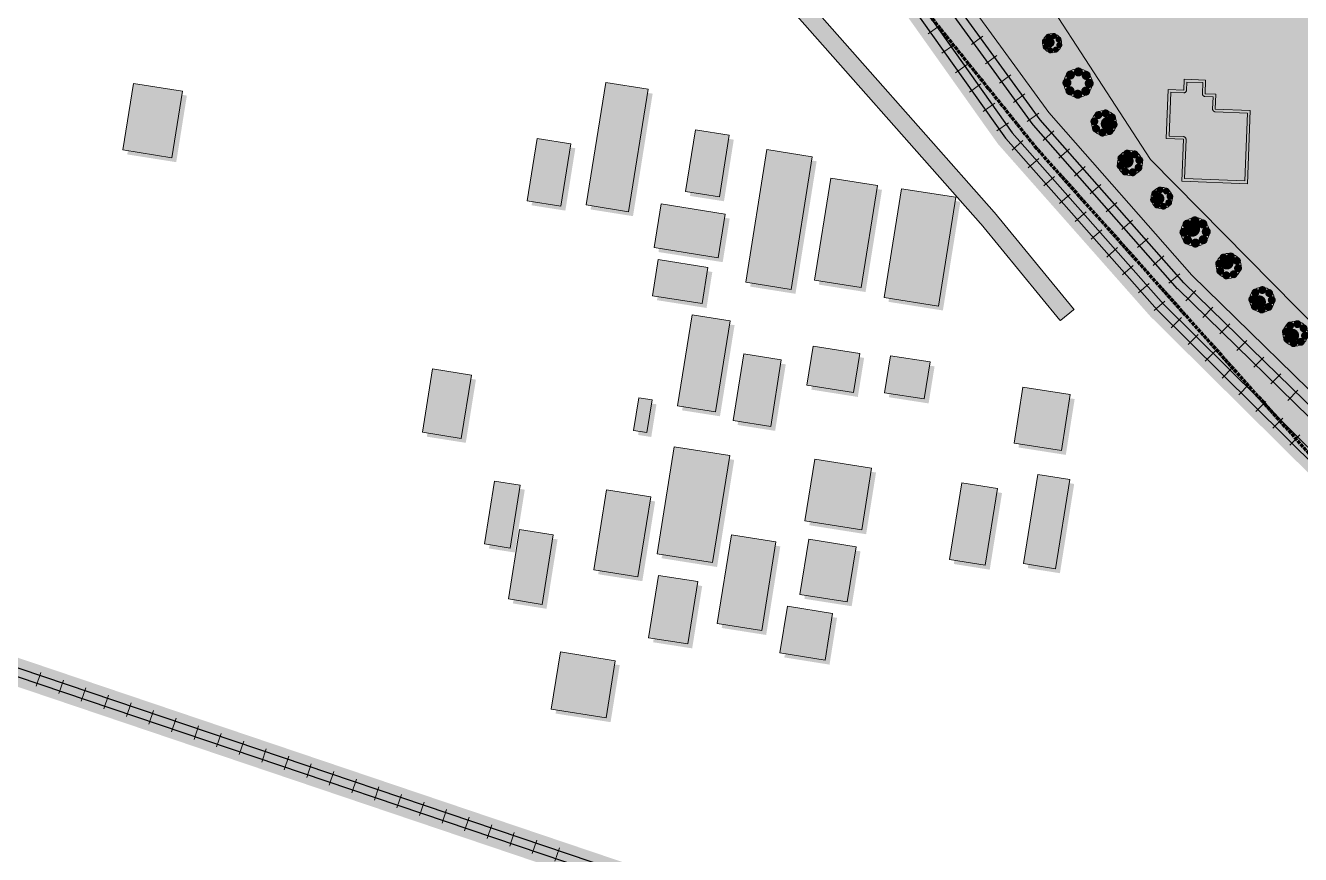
# Model space of a CAD drawing. Header units: metres. Extents: x 305859 to 307221, y 9155922 to 9156786.
# Drawn here: x 305971.5 to 306185.8, y 9156179.9 to 9156319.2 of the extents above; entities that cross this region are included whole.
import ezdxf

# ---------------------------------------------------------------- set-up
doc = ezdxf.new("R2010")
doc.units = ezdxf.units.M
doc.linetypes.add('DASHED2', pattern=[0.762, 0.635, -0.127])
for name, color, linetype, lineweight, true_color in [('B-BANGUNAN_PERMUKIMAN', 7, 'Continuous', 13, 0xf0cd8c), ('B-BAYANGAN', 7, 'Continuous', 0, 0x76786c), ('B-DELINEASI', 7, 'DASHED2', 70, 0xc800c8), ('J-PERKERASAN_JALAN', 7, 'Continuous', 9, 0x989896), ('K-BANGUNAN_LUAR_TAPAK', 7, 'Continuous', 9, 0xdedede), ('K-REL_BALAS', 7, 'Continuous', 0, 0xb0a89c), ('K-REL_BANTALAN', 7, 'Continuous', 9, 0x5a5a5a), ('K-REL_KA', 7, 'Continuous', 25, 0x282828), ('V-POHON_PENEDUH', 7, 'Continuous', 13, 0x288232)]:
    doc.layers.add(name, color=color, linetype=linetype, lineweight=lineweight, true_color=true_color)
doc.layers.add('G-PERKERASAN', color=7, linetype='Continuous')
doc.layers.add('V-RTH_SEMPADAN', color=7, linetype='Continuous')

# ---------------------------------------------------------------- blocks, each defined once
blk = doc.blocks.new('POHON')
at = {"true_color": 0x347638}
h = blk.add_hatch(color=97, dxfattribs=at)
h.dxf.hatch_style = 1
edge = h.paths.add_edge_path()
edge.add_arc((0, 0), 1, 0, 360)
at = {"true_color": 0x3e843e}
h = blk.add_hatch(color=97, dxfattribs=at)
h.dxf.hatch_style = 1
edge = h.paths.add_edge_path()
edge.add_arc((0, 0.78), 0.32, 0, 360)
h = blk.add_hatch(color=97, dxfattribs=at)
h.dxf.hatch_style = 1
edge = h.paths.add_edge_path()
edge.add_arc((-0.78, 0), 0.32, 0, 360)
h = blk.add_hatch(color=97, dxfattribs=at)
h.dxf.hatch_style = 1
edge = h.paths.add_edge_path()
edge.add_arc((-0.552, 0.552), 0.32, 0, 360)
at = {"true_color": 0x62a556}
h = blk.add_hatch(color=85, dxfattribs=at)
h.dxf.hatch_style = 1
edge = h.paths.add_edge_path()
edge.add_arc((-0.2, 0.22), 0.55, 0, 360)
at = {"true_color": 0x697060}
h = blk.add_hatch(color=251, dxfattribs=at)
h.dxf.hatch_style = 1
edge = h.paths.add_edge_path()
edge.add_arc((0.38, -0.38), 1, 0, 360)
at = {"true_color": 0x3e843e}
h = blk.add_hatch(color=97, dxfattribs=at)
h.dxf.hatch_style = 1
edge = h.paths.add_edge_path()
edge.add_arc((0.552, 0.552), 0.32, 0, 360)
h = blk.add_hatch(color=97, dxfattribs=at)
h.dxf.hatch_style = 1
edge = h.paths.add_edge_path()
edge.add_arc((0.78, 0), 0.32, 0, 360)
h = blk.add_hatch(color=97, dxfattribs=at)
h.dxf.hatch_style = 1
edge = h.paths.add_edge_path()
edge.add_arc((-0.552, -0.552), 0.32, 0, 360)
h = blk.add_hatch(color=97, dxfattribs=at)
h.dxf.hatch_style = 1
edge = h.paths.add_edge_path()
edge.add_arc((0, -0.78), 0.32, 0, 360)
h = blk.add_hatch(color=97, dxfattribs=at)
h.dxf.hatch_style = 1
edge = h.paths.add_edge_path()
edge.add_arc((0.552, -0.552), 0.32, 0, 360)
at = {"color": 99, "lineweight": 9, "true_color": 0x235528}
blk.add_circle((0, 0), 1, dxfattribs=at)

msp = doc.modelspace()

# ---------------------------------------------------------------- hatches: boundary and pattern name
at = {"layer": 'B-BANGUNAN_PERMUKIMAN', "true_color": 0xd4845c}
h = msp.add_hatch(color=23, dxfattribs=at)
h.dxf.hatch_style = 1
h.paths.add_polyline_path([(306169.85, 9156310.06), (306169.76, 9156307.76), (306171.59, 9156307.69), (306171.49, 9156305.18), (306177.37, 9156304.96), (306176.89, 9156292.65), (306165.85, 9156293.07), (306166.12, 9156300.11), (306163.24, 9156300.22), (306163.56, 9156308.47), (306166.2, 9156308.37), (306166.27, 9156310.2), (306169.85, 9156310.06)])
at = {"layer": 'B-BAYANGAN', "true_color": 0x76786c}
h = msp.add_hatch(color=8, dxfattribs=at)
h.dxf.hatch_style = 1
h.paths.add_polyline_path([(306170.6, 9156309.31), (306170.51, 9156307.01), (306172.34, 9156306.94), (306172.24, 9156304.43), (306178.12, 9156304.21), (306177.64, 9156291.9), (306166.6, 9156292.32), (306166.87, 9156299.36), (306163.99, 9156299.47), (306164.31, 9156307.72), (306166.95, 9156307.62), (306167.02, 9156309.45), (306170.6, 9156309.31)])
h = msp.add_hatch(color=8, dxfattribs=at)
h.dxf.hatch_style = 1
h.paths.add_polyline_path([(305990.39, 9156308.76), (305998.62, 9156307.46), (305996.83, 9156296.27), (305988.6, 9156297.57), (305990.39, 9156308.76)])
h = msp.add_hatch(color=8, dxfattribs=at)
h.dxf.hatch_style = 1
h.paths.add_polyline_path([(306069.78, 9156308.91), (306076.91, 9156307.78), (306073.61, 9156287.2), (306066.47, 9156288.33), (306069.78, 9156308.91)])
h = msp.add_hatch(color=8, dxfattribs=at)
h.dxf.hatch_style = 1
h.paths.add_polyline_path([(306084.85, 9156300.94), (306090.55, 9156300.05), (306088.9, 9156289.7), (306083.19, 9156290.6), (306084.85, 9156300.94)])
h = msp.add_hatch(color=8, dxfattribs=at)
h.dxf.hatch_style = 1
h.paths.add_polyline_path([(306058.24, 9156299.5), (306063.92, 9156298.61), (306062.24, 9156288.13), (306056.56, 9156289.02), (306058.24, 9156299.5)])
h = msp.add_hatch(color=8, dxfattribs=at)
h.dxf.hatch_style = 1
h.paths.add_polyline_path([(306096.88, 9156297.63), (306104.48, 9156296.42), (306100.92, 9156274.15), (306093.32, 9156275.36), (306096.88, 9156297.63)])
h = msp.add_hatch(color=8, dxfattribs=at)
h.dxf.hatch_style = 1
h.paths.add_polyline_path([(306107.6, 9156292.86), (306115.46, 9156291.62), (306112.7, 9156274.45), (306104.86, 9156275.69), (306107.6, 9156292.86)])
h = msp.add_hatch(color=8, dxfattribs=at)
h.dxf.hatch_style = 1
h.paths.add_polyline_path([(306119.49, 9156291.06), (306128.63, 9156289.62), (306125.7, 9156271.35), (306116.56, 9156272.8), (306119.49, 9156291.06)])
h = msp.add_hatch(color=8, dxfattribs=at)
h.dxf.hatch_style = 1
h.paths.add_polyline_path([(306079.07, 9156288.51), (306089.86, 9156286.8), (306088.69, 9156279.47), (306077.9, 9156281.17), (306079.07, 9156288.51)])
h = msp.add_hatch(color=8, dxfattribs=at)
h.dxf.hatch_style = 1
h.paths.add_polyline_path([(306078.61, 9156279.15), (306086.94, 9156277.82), (306085.97, 9156271.77), (306077.64, 9156273.08), (306078.61, 9156279.15)])
h = msp.add_hatch(color=8, dxfattribs=at)
h.dxf.hatch_style = 1
h.paths.add_polyline_path([(306084.32, 9156269.88), (306090.68, 9156268.88), (306088.23, 9156253.57), (306081.86, 9156254.57), (306084.32, 9156269.88)])
h = msp.add_hatch(color=8, dxfattribs=at)
h.dxf.hatch_style = 1
h.paths.add_polyline_path([(306104.65, 9156264.61), (306112.46, 9156263.38), (306111.4, 9156256.82), (306103.6, 9156258.05), (306104.65, 9156264.61)])
h = msp.add_hatch(color=8, dxfattribs=at)
h.dxf.hatch_style = 1
h.paths.add_polyline_path([(306092.98, 9156263.29), (306099.29, 9156262.3), (306097.5, 9156251.12), (306091.2, 9156252.11), (306092.98, 9156263.29)])
h = msp.add_hatch(color=8, dxfattribs=at)
h.dxf.hatch_style = 1
h.paths.add_polyline_path([(306117.62, 9156263), (306124.3, 9156261.96), (306123.3, 9156255.73), (306116.62, 9156256.77), (306117.62, 9156263)])
h = msp.add_hatch(color=8, dxfattribs=at)
h.dxf.hatch_style = 1
h.paths.add_polyline_path([(306040.67, 9156260.77), (306047.21, 9156259.73), (306045.5, 9156249.11), (306038.96, 9156250.14), (306040.67, 9156260.77)])
h = msp.add_hatch(color=8, dxfattribs=at)
h.dxf.hatch_style = 1
h.paths.add_polyline_path([(306139.91, 9156257.72), (306147.85, 9156256.47), (306146.36, 9156247.08), (306138.42, 9156248.33), (306139.91, 9156257.72)])
h = msp.add_hatch(color=8, dxfattribs=at)
h.dxf.hatch_style = 1
h.paths.add_polyline_path([(306075.36, 9156255.94), (306077.56, 9156255.59), (306076.68, 9156250.09), (306074.47, 9156250.43), (306075.36, 9156255.94)])
h = msp.add_hatch(color=8, dxfattribs=at)
h.dxf.hatch_style = 1
h.paths.add_polyline_path([(306081.29, 9156247.7), (306090.62, 9156246.24), (306087.74, 9156228.24), (306078.41, 9156229.72), (306081.29, 9156247.7)])
h = msp.add_hatch(color=8, dxfattribs=at)
h.dxf.hatch_style = 1
h.paths.add_polyline_path([(306104.91, 9156245.63), (306114.46, 9156244.12), (306112.8, 9156233.75), (306103.25, 9156235.26), (306104.91, 9156245.63)])
h = msp.add_hatch(color=8, dxfattribs=at)
h.dxf.hatch_style = 1
h.paths.add_polyline_path([(306142.38, 9156243.05), (306147.77, 9156242.2), (306145.37, 9156227.2), (306139.98, 9156228.06), (306142.38, 9156243.05)])
h = msp.add_hatch(color=8, dxfattribs=at)
h.dxf.hatch_style = 1
h.paths.add_polyline_path([(306051.09, 9156241.93), (306055.42, 9156241.24), (306053.73, 9156230.68), (306049.39, 9156231.36), (306051.09, 9156241.93)])
h = msp.add_hatch(color=8, dxfattribs=at)
h.dxf.hatch_style = 1
h.paths.add_polyline_path([(306069.91, 9156240.45), (306077.33, 9156239.27), (306075.18, 9156225.86), (306067.76, 9156227.03), (306069.91, 9156240.45)])
h = msp.add_hatch(color=8, dxfattribs=at)
h.dxf.hatch_style = 1
h.paths.add_polyline_path([(306129.61, 9156241.64), (306135.64, 9156240.68), (306133.57, 9156227.79), (306127.54, 9156228.75), (306129.61, 9156241.64)])
h = msp.add_hatch(color=8, dxfattribs=at)
h.dxf.hatch_style = 1
h.paths.add_polyline_path([(306055.3, 9156233.77), (306060.93, 9156232.88), (306059.07, 9156221.22), (306053.42, 9156222.12), (306055.3, 9156233.77)])
h = msp.add_hatch(color=8, dxfattribs=at)
h.dxf.hatch_style = 1
h.paths.add_polyline_path([(306090.91, 9156232.89), (306098.37, 9156231.71), (306096, 9156216.82), (306088.52, 9156218), (306090.91, 9156232.89)])
h = msp.add_hatch(color=8, dxfattribs=at)
h.dxf.hatch_style = 1
h.paths.add_polyline_path([(306103.89, 9156232.15), (306111.85, 9156230.88), (306110.37, 9156221.65), (306102.42, 9156222.9), (306103.89, 9156232.15)])
h = msp.add_hatch(color=8, dxfattribs=at)
h.dxf.hatch_style = 1
h.paths.add_polyline_path([(306078.67, 9156226.08), (306085.24, 9156225.05), (306083.56, 9156214.57), (306076.99, 9156215.6), (306078.67, 9156226.08)])
h = msp.add_hatch(color=8, dxfattribs=at)
h.dxf.hatch_style = 1
h.paths.add_polyline_path([(306100.31, 9156220.89), (306107.9, 9156219.7), (306106.64, 9156211.84), (306099.05, 9156213.05), (306100.31, 9156220.89)])
h = msp.add_hatch(color=8, dxfattribs=at)
h.dxf.hatch_style = 1
h.paths.add_polyline_path([(306062.15, 9156213.22), (306071.38, 9156211.75), (306069.84, 9156202.17), (306060.61, 9156203.62), (306062.15, 9156213.22)])
at = {"layer": 'G-PERKERASAN', "true_color": 0xe0ded9}
h = msp.add_hatch(color=254, dxfattribs=at)
h.dxf.hatch_style = 1
h.paths.add_polyline_path([(306214.82, 9156225.15), (306187.8, 9156246.71), (306159.61, 9156278.26), (306141.52, 9156298.52), (306095.93, 9156355.16), (306061.4, 9156428.37), (306059.15, 9156434.53), (306148.27, 9156429.79), (306176.04, 9156423.57), (306176.56, 9156407.22), (306190.9, 9156401.74), (306214.82, 9156392.62), (306214.82, 9156380.89), (306213.15, 9156364.92), (306214.82, 9156364.84), (306214.82, 9156244.07), (306193.37, 9156263.49), (306160.59, 9156296.71), (306133.41, 9156338.56), (306127.35, 9156361.25), (306104.26, 9156359.57), (306106.94, 9156354.87), (306143.5, 9156304.59), (306167.57, 9156277.28), (306194.5, 9156250.98), (306214.82, 9156233.97), (306214.82, 9156227.18), (306194.19, 9156244.46), (306214.82, 9156227.11), (306214.82, 9156225.15)])
at = {"layer": 'J-PERKERASAN_JALAN', "true_color": 0xa8a8a6}
h = msp.add_hatch(color=253, dxfattribs=at)
h.dxf.hatch_style = 1
h.paths.add_polyline_path([(306040.95, 9156432.46), (306041.02, 9156433.05), (306041.09, 9156434.64), (306041.08, 9156435.18), (306040.99, 9156435.71), (306040.83, 9156436.23), (306006.24, 9156527.28), (306006.23, 9156527.3), (305988.24, 9156576.43), (305988.03, 9156576.91), (305987.76, 9156577.35), (305987.43, 9156577.76), (305987.06, 9156578.12), (305986.64, 9156578.43), (305986.19, 9156578.68), (305985.7, 9156578.87), (305985.2, 9156578.99), (305984.68, 9156579.05), (305921.5, 9156582.21), (305921.48, 9156582.21), (305890, 9156584.17), (305890, 9156587.18), (305921.62, 9156585.2), (305921.67, 9156585.2), (305980.6, 9156582.26), (305981.11, 9156582.27), (305981.62, 9156582.34), (305982.11, 9156582.48), (305982.59, 9156582.68), (305983.03, 9156582.94), (305983.44, 9156583.25), (305983.8, 9156583.61), (305984.11, 9156584.01), (305984.37, 9156584.46), (305984.57, 9156584.93), (305984.71, 9156585.42), (305984.79, 9156585.93), (305984.8, 9156586.44), (305984.74, 9156586.95), (305984.62, 9156587.45), (305979.81, 9156602.89), (305957.69, 9156674.17), (305957.64, 9156674.32), (305934.49, 9156739.9), (305934.45, 9156740.01), (305928.69, 9156755), (305931.9, 9156755), (305937.27, 9156741.03), (305937.28, 9156741), (305937.29, 9156740.99), (305937.3, 9156740.96), (305960.5, 9156675.23), (305960.51, 9156675.2), (305960.52, 9156675.18), (305960.53, 9156675.14), (305982.67, 9156603.78), (305982.67, 9156603.78), (305988.8, 9156584.12), (305988.98, 9156583.65), (305989.21, 9156583.21), (305989.5, 9156582.81), (305989.83, 9156582.44), (305990.21, 9156582.11), (305990.63, 9156581.84), (305991.08, 9156581.62), (305991.55, 9156581.46), (305992.04, 9156581.35), (306000.66, 9156580.09), (306000.93, 9156580.05), (306022.17, 9156578.43), (306022.42, 9156578.4), (306022.43, 9156578.39), (306022.57, 9156578.37), (306023.08, 9156578.31), (306023.59, 9156578.31), (306024.09, 9156578.38), (306024.59, 9156578.51), (306025.06, 9156578.71), (306025.5, 9156578.96), (306025.91, 9156579.27), (306026.28, 9156579.62), (306026.59, 9156580.02), (306026.85, 9156580.46), (306027.06, 9156580.93), (306027.2, 9156581.42), (306027.28, 9156581.92), (306027.3, 9156582.44), (306027.25, 9156582.94), (306027.14, 9156583.44), (306026.96, 9156583.92), (306010.17, 9156621.82), (306010.15, 9156621.85), (306010.15, 9156621.86), (306010.13, 9156621.89), (305996.45, 9156655.52), (305992.45, 9156665.36), (305992.43, 9156665.42), (305992.41, 9156665.46), (305992.39, 9156665.53), (305971.49, 9156730.3), (305971.48, 9156730.33), (305963.29, 9156755), (305966.45, 9156755), (305974.33, 9156731.27), (305995.19, 9156666.61), (305995.3, 9156666.33), (305997.4, 9156661.14), (305997.64, 9156660.66), (305997.94, 9156660.22), (305998.29, 9156659.81), (305998.69, 9156659.46), (305999.14, 9156659.17), (305999.62, 9156658.94), (306000.13, 9156658.77), (306000.66, 9156658.68), (306001.19, 9156658.65), (306001.73, 9156658.7), (306001.96, 9156658.73), (306002.07, 9156658.74), (306013.5, 9156659.22), (306013.62, 9156659.22), (306013.64, 9156659.1), (306013.75, 9156656.36), (306013.75, 9156656.24), (306013.63, 9156656.23), (306005.32, 9156655.88), (306004.81, 9156655.82), (306004.32, 9156655.7), (306003.84, 9156655.52), (306003.39, 9156655.28), (306002.97, 9156654.99), (306002.6, 9156654.64), (306002.27, 9156654.25), (306001.99, 9156653.82), (306001.78, 9156653.36), (306001.62, 9156652.88), (306001.52, 9156652.37), (306001.49, 9156651.87), (306001.52, 9156651.36), (306001.62, 9156650.86), (306001.79, 9156650.37), (306012.89, 9156623.08), (306012.94, 9156622.97), (306028.09, 9156588.78), (306028.32, 9156588.32), (306028.62, 9156587.9), (306028.97, 9156587.52), (306029.36, 9156587.19), (306029.79, 9156586.91), (306030.25, 9156586.69), (306030.74, 9156586.53), (306031.25, 9156586.43), (306031.76, 9156586.4), (306032.27, 9156586.43), (306032.78, 9156586.54), (306033.26, 9156586.7), (306033.72, 9156586.92), (306034.15, 9156587.21), (306034.54, 9156587.54), (306034.89, 9156587.93), (306035.18, 9156588.35), (306035.41, 9156588.81), (306035.59, 9156589.29), (306035.7, 9156589.79), (306035.74, 9156590.3), (306035.72, 9156590.82), (306034.62, 9156601.29), (306034.62, 9156601.32), (306034.62, 9156601.33), (306034.62, 9156601.36), (306034.45, 9156603.61), (306034.44, 9156603.7), (306034.44, 9156603.87), (306034.45, 9156603.95), (306034.67, 9156606.31), (306034.68, 9156606.4), (306034.71, 9156606.56), (306034.76, 9156606.71), (306034.79, 9156606.79), (306043.83, 9156630.33), (306044.02, 9156630.97), (306044.52, 9156633.43), (306044.58, 9156633.85), (306044.86, 9156636.83), (306044.86, 9156636.86), (306049.08, 9156675.49), (306049.1, 9156675.61), (306049.23, 9156675.6), (306051.95, 9156675.31), (306052.07, 9156675.28), (306052.06, 9156675.16), (306047.85, 9156636.58), (306047.84, 9156636.52), (306047.55, 9156633.33), (306047.53, 9156633.23), (306047.52, 9156633.17), (306047.51, 9156633.07), (306046.88, 9156629.96), (306046.86, 9156629.88), (306046.81, 9156629.72), (306046.78, 9156629.64), (306037.84, 9156606.38), (306037.68, 9156605.86), (306037.59, 9156605.32), (306037.48, 9156604.09), (306037.47, 9156603.41), (306037.6, 9156601.65), (306037.61, 9156601.54), (306040.05, 9156578.3), (306040.14, 9156577.8), (306040.28, 9156577.31), (306040.49, 9156576.85), (306040.76, 9156576.42), (306041.07, 9156576.02), (306041.44, 9156575.67), (306041.84, 9156575.37), (306042.29, 9156575.12), (306042.76, 9156574.93), (306043.25, 9156574.79), (306043.75, 9156574.73), (306119.27, 9156569.38), (306119.31, 9156569.38), (306119.34, 9156569.38), (306119.38, 9156569.37), (306160.64, 9156564.73), (306160.73, 9156564.72), (306186.14, 9156562.42), (306186.32, 9156562.41), (306211.34, 9156561.32), (306211.34, 9156558.12), (306186.08, 9156559.22), (306186.03, 9156559.22), (306186, 9156559.22), (306185.95, 9156559.22), (306160.39, 9156561.54), (306160.37, 9156561.54), (306160.33, 9156561.54), (306119.11, 9156566.18), (306118.95, 9156566.2), (306041.54, 9156571.67), (306041.01, 9156571.68), (306040.49, 9156571.61), (306039.98, 9156571.47), (306039.49, 9156571.27), (306039.03, 9156571), (306038.61, 9156570.68), (306038.24, 9156570.3), (306037.92, 9156569.88), (306037.66, 9156569.42), (306037.46, 9156568.92), (306037.33, 9156568.41), (306037.27, 9156567.88), (306037.28, 9156567.35), (306037.35, 9156566.83), (306037.5, 9156566.32), (306052.93, 9156523.82), (306052.97, 9156523.7), (306052.99, 9156523.63), (306053.02, 9156523.51), (306061.39, 9156487.26), (306061.53, 9156486.77), (306061.74, 9156486.3), (306062.01, 9156485.87), (306062.33, 9156485.47), (306062.69, 9156485.11), (306063.11, 9156484.81), (306063.55, 9156484.56), (306064.03, 9156484.36), (306064.52, 9156484.23), (306065.03, 9156484.17), (306080.47, 9156483.19), (306080.59, 9156483.18), (306080.65, 9156483.17), (306080.77, 9156483.15), (306103.06, 9156479), (306103.08, 9156479), (306123.17, 9156474.93), (306123.48, 9156474.88), (306129.66, 9156474.13), (306129.72, 9156474.12), (306138.22, 9156473.21), (306138.4, 9156473.2), (306169.22, 9156471.28), (306169.33, 9156471.27), (306186.32, 9156470.68), (306186.37, 9156470.68), (306186.4, 9156470.68), (306186.45, 9156470.67), (306205.83, 9156469), (306205.95, 9156468.99), (306206.01, 9156468.98), (306206.13, 9156468.96), (306211.34, 9156467.86), (306211.34, 9156464.79), (306205.78, 9156465.97), (306205.3, 9156466.04), (306186.31, 9156467.68), (306186.1, 9156467.69), (306169.16, 9156468.28), (306169.14, 9156468.28), (306169.12, 9156468.28), (306169.09, 9156468.28), (306138.11, 9156470.21), (306138.07, 9156470.21), (306138.05, 9156470.21), (306138, 9156470.22), (306129.37, 9156471.14), (306129.35, 9156471.14), (306122.94, 9156471.92), (306122.86, 9156471.93), (306122.82, 9156471.94), (306122.75, 9156471.95), (306102.54, 9156476.05), (306102.48, 9156476.06), (306080.48, 9156480.16), (306080, 9156480.21), (306069.22, 9156480.9), (306068.69, 9156480.9), (306068.16, 9156480.82), (306067.65, 9156480.68), (306067.16, 9156480.48), (306066.71, 9156480.21), (306066.29, 9156479.88), (306065.92, 9156479.5), (306065.6, 9156479.07), (306065.35, 9156478.61), (306065.15, 9156478.11), (306065.03, 9156477.6), (306064.97, 9156477.07), (306064.98, 9156476.54), (306065.07, 9156476.02), (306065.22, 9156475.51), (306073.63, 9156452.95), (306073.68, 9156452.81), (306090.75, 9156411.72), (306090.87, 9156411.44), (306110.25, 9156373.19), (306110.52, 9156372.73), (306110.86, 9156372.3), (306111.25, 9156371.93), (306114.11, 9156369.54), (306114.54, 9156369.23), (306115, 9156368.98), (306115.49, 9156368.79), (306116, 9156368.67), (306121.95, 9156367.65), (306122.12, 9156367.62), (306134.04, 9156366.1), (306134.4, 9156366.07), (306186.4, 9156364.19), (306186.43, 9156364.19), (306211.34, 9156362.95), (306211.34, 9156359.75), (306186.31, 9156360.99), (306186.26, 9156361), (306134.07, 9156362.88), (306133.98, 9156362.89), (306133.93, 9156362.89), (306133.84, 9156362.9), (306121.62, 9156364.46), (306121.57, 9156364.46), (306121.55, 9156364.47), (306121.51, 9156364.47), (306114.03, 9156365.76), (306113.92, 9156365.78), (306113.91, 9156365.78), (306113.73, 9156365.83), (306113.58, 9156365.9), (306113.43, 9156365.97), (306113.27, 9156366.08), (306113.26, 9156366.08), (306113.18, 9156366.15), (306108.35, 9156370.18), (306108.28, 9156370.25), (306108.27, 9156370.25), (306108.14, 9156370.38), (306108.04, 9156370.51), (306107.94, 9156370.66), (306107.94, 9156370.67), (306107.89, 9156370.76), (306087.94, 9156410.15), (306087.91, 9156410.22), (306087.89, 9156410.26), (306087.86, 9156410.33), (306070.69, 9156451.66), (306070.68, 9156451.7), (306070.67, 9156451.72), (306070.66, 9156451.75), (306059.26, 9156482.32), (306059.22, 9156482.44), (306059.2, 9156482.52), (306059.17, 9156482.64), (306049.97, 9156522.52), (306049.83, 9156522.99), (306032.51, 9156570.69), (306032.29, 9156571.18), (306032.01, 9156571.64), (306031.67, 9156572.06), (306031.28, 9156572.43), (306030.84, 9156572.74), (306030.36, 9156572.99), (306029.85, 9156573.17), (306022.31, 9156575.33), (306021.92, 9156575.42), (306021.52, 9156575.47), (306000.65, 9156577.07), (306000.59, 9156577.08), (306000.34, 9156577.1), (306000.28, 9156577.11), (305997.32, 9156577.54), (305996.8, 9156577.59), (305996.29, 9156577.56), (305995.78, 9156577.47), (305995.29, 9156577.31), (305994.82, 9156577.1), (305994.38, 9156576.82), (305993.98, 9156576.49), (305993.63, 9156576.11), (305993.33, 9156575.69), (305993.09, 9156575.23), (305992.91, 9156574.75), (305992.79, 9156574.25), (305992.74, 9156573.73), (305992.75, 9156573.22), (305992.83, 9156572.71), (305992.98, 9156572.21), (306009.03, 9156528.37), (306009.05, 9156528.33), (306044.02, 9156436.28), (306044.05, 9156436.19), (306044.1, 9156436.02), (306044.12, 9156435.87), (306044.14, 9156435.69), (306044.13, 9156435.59), (306043.98, 9156432.01), (306043.99, 9156431.49), (306044.07, 9156430.97), (306044.22, 9156430.47), (306044.43, 9156429.99), (306044.7, 9156429.54), (306045.03, 9156429.13), (306045.41, 9156428.77), (306047.45, 9156427.06), (306047.53, 9156426.99), (306047.67, 9156426.85), (306047.79, 9156426.69), (306047.85, 9156426.59), (306056.2, 9156412.54), (306056.26, 9156412.43), (306056.28, 9156412.38), (306056.33, 9156412.27), (306069.46, 9156382.7), (306069.47, 9156382.67), (306069.47, 9156382.66), (306069.48, 9156382.64), (306078.04, 9156361.86), (306078.35, 9156361.27), (306099.47, 9156327.44), (306099.86, 9156326.91), (306134.33, 9156287.87), (306134.36, 9156287.84), (306134.37, 9156287.83), (306134.39, 9156287.8), (306147.68, 9156271.64), (306147.75, 9156271.54), (306147.66, 9156271.46), (306145.55, 9156269.72), (306145.45, 9156269.65), (306145.37, 9156269.74), (306132.12, 9156285.83), (306132.03, 9156285.94), (306097.34, 9156325.23), (306097.28, 9156325.3), (306097.18, 9156325.43), (306097.14, 9156325.5), (306075.58, 9156360.04), (306075.54, 9156360.11), (306075.46, 9156360.26), (306075.43, 9156360.33), (306066.73, 9156381.44), (306066.69, 9156381.54), (306053.7, 9156410.81), (306053.48, 9156411.23), (306045.72, 9156424.3), (306045.47, 9156424.68), (306045.17, 9156425.02), (306044.85, 9156425.33), (306044.8, 9156425.36), (306044.38, 9156425.68), (306043.91, 9156425.93), (306043.42, 9156426.12), (306042.91, 9156426.24), (306042.38, 9156426.29), (306041.86, 9156426.28), (306041.33, 9156426.19), (306040.83, 9156426.04), (306040.35, 9156425.82), (306039.9, 9156425.54), (306038.86, 9156424.8), (306038.77, 9156424.74), (306038.62, 9156424.65), (306038.47, 9156424.58), (306038.32, 9156424.54), (306038.17, 9156424.51), (306038.02, 9156424.49), (306037.83, 9156424.49), (306037.73, 9156424.5), (305928.46, 9156436.38), (305928.34, 9156436.39), (305890, 9156439.4), (305890, 9156442.41), (305928.64, 9156439.38), (305928.67, 9156439.38), (305928.69, 9156439.37), (305928.72, 9156439.37), (306035.77, 9156427.73), (306036.3, 9156427.71), (306036.82, 9156427.75), (306037.33, 9156427.87), (306037.83, 9156428.05), (306038.29, 9156428.29), (306038.72, 9156428.6), (306039.11, 9156428.95), (306039.44, 9156429.35), (306039.72, 9156429.8), (306040.23, 9156430.74), (306040.24, 9156430.76), (306040.55, 9156431.33), (306040.79, 9156431.88), (306040.95, 9156432.46)])
at = {"layer": 'K-BANGUNAN_LUAR_TAPAK', "true_color": 0xececea}
h = msp.add_hatch(color=7, dxfattribs=at)
h.dxf.hatch_style = 1
h.paths.add_polyline_path([(305989.64, 9156309.51), (305997.87, 9156308.21), (305996.08, 9156297.02), (305987.85, 9156298.32), (305989.64, 9156309.51)])
h = msp.add_hatch(color=7, dxfattribs=at)
h.dxf.hatch_style = 1
h.paths.add_polyline_path([(306069.03, 9156309.66), (306076.16, 9156308.53), (306072.86, 9156287.95), (306065.72, 9156289.08), (306069.03, 9156309.66)])
h = msp.add_hatch(color=7, dxfattribs=at)
h.dxf.hatch_style = 1
h.paths.add_polyline_path([(306084.1, 9156301.69), (306089.8, 9156300.8), (306088.15, 9156290.45), (306082.44, 9156291.35), (306084.1, 9156301.69)])
h = msp.add_hatch(color=7, dxfattribs=at)
h.dxf.hatch_style = 1
h.paths.add_polyline_path([(306057.49, 9156300.25), (306063.17, 9156299.36), (306061.49, 9156288.88), (306055.81, 9156289.77), (306057.49, 9156300.25)])
h = msp.add_hatch(color=7, dxfattribs=at)
h.dxf.hatch_style = 1
h.paths.add_polyline_path([(306096.13, 9156298.38), (306103.73, 9156297.17), (306100.17, 9156274.9), (306092.57, 9156276.11), (306096.13, 9156298.38)])
h = msp.add_hatch(color=7, dxfattribs=at)
h.dxf.hatch_style = 1
h.paths.add_polyline_path([(306106.85, 9156293.61), (306114.71, 9156292.37), (306111.95, 9156275.2), (306104.11, 9156276.44), (306106.85, 9156293.61)])
h = msp.add_hatch(color=7, dxfattribs=at)
h.dxf.hatch_style = 1
h.paths.add_polyline_path([(306118.74, 9156291.81), (306127.88, 9156290.37), (306124.95, 9156272.1), (306115.81, 9156273.55), (306118.74, 9156291.81)])
h = msp.add_hatch(color=7, dxfattribs=at)
h.dxf.hatch_style = 1
h.paths.add_polyline_path([(306078.32, 9156289.26), (306089.11, 9156287.55), (306087.94, 9156280.22), (306077.15, 9156281.92), (306078.32, 9156289.26)])
h = msp.add_hatch(color=7, dxfattribs=at)
h.dxf.hatch_style = 1
h.paths.add_polyline_path([(306077.86, 9156279.9), (306086.19, 9156278.57), (306085.22, 9156272.52), (306076.89, 9156273.83), (306077.86, 9156279.9)])
h = msp.add_hatch(color=7, dxfattribs=at)
h.dxf.hatch_style = 1
h.paths.add_polyline_path([(306083.57, 9156270.63), (306089.93, 9156269.63), (306087.48, 9156254.32), (306081.11, 9156255.32), (306083.57, 9156270.63)])
h = msp.add_hatch(color=7, dxfattribs=at)
h.dxf.hatch_style = 1
h.paths.add_polyline_path([(306092.23, 9156264.04), (306098.54, 9156263.05), (306096.75, 9156251.87), (306090.45, 9156252.86), (306092.23, 9156264.04)])
h = msp.add_hatch(color=7, dxfattribs=at)
h.dxf.hatch_style = 1
h.paths.add_polyline_path([(306103.9, 9156265.36), (306111.71, 9156264.13), (306110.65, 9156257.57), (306102.85, 9156258.8), (306103.9, 9156265.36)])
h = msp.add_hatch(color=7, dxfattribs=at)
h.dxf.hatch_style = 1
h.paths.add_polyline_path([(306116.87, 9156263.75), (306123.55, 9156262.71), (306122.55, 9156256.48), (306115.87, 9156257.52), (306116.87, 9156263.75)])
h = msp.add_hatch(color=7, dxfattribs=at)
h.dxf.hatch_style = 1
h.paths.add_polyline_path([(306039.92, 9156261.52), (306046.46, 9156260.48), (306044.75, 9156249.86), (306038.21, 9156250.89), (306039.92, 9156261.52)])
h = msp.add_hatch(color=7, dxfattribs=at)
h.dxf.hatch_style = 1
h.paths.add_polyline_path([(306139.16, 9156258.47), (306147.1, 9156257.22), (306145.61, 9156247.83), (306137.67, 9156249.08), (306139.16, 9156258.47)])
h = msp.add_hatch(color=7, dxfattribs=at)
h.dxf.hatch_style = 1
h.paths.add_polyline_path([(306074.61, 9156256.69), (306076.81, 9156256.34), (306075.93, 9156250.84), (306073.72, 9156251.18), (306074.61, 9156256.69)])
h = msp.add_hatch(color=7, dxfattribs=at)
h.dxf.hatch_style = 1
h.paths.add_polyline_path([(306080.54, 9156248.45), (306089.87, 9156246.99), (306086.99, 9156228.99), (306077.66, 9156230.47), (306080.54, 9156248.45)])
h = msp.add_hatch(color=7, dxfattribs=at)
h.dxf.hatch_style = 1
h.paths.add_polyline_path([(306104.16, 9156246.38), (306113.71, 9156244.87), (306112.05, 9156234.5), (306102.5, 9156236.01), (306104.16, 9156246.38)])
h = msp.add_hatch(color=7, dxfattribs=at)
h.dxf.hatch_style = 1
h.paths.add_polyline_path([(306050.34, 9156242.68), (306054.67, 9156241.99), (306052.98, 9156231.43), (306048.64, 9156232.11), (306050.34, 9156242.68)])
h = msp.add_hatch(color=7, dxfattribs=at)
h.dxf.hatch_style = 1
h.paths.add_polyline_path([(306141.63, 9156243.8), (306147.02, 9156242.95), (306144.62, 9156227.95), (306139.23, 9156228.81), (306141.63, 9156243.8)])
h = msp.add_hatch(color=7, dxfattribs=at)
h.dxf.hatch_style = 1
h.paths.add_polyline_path([(306069.16, 9156241.2), (306076.58, 9156240.02), (306074.43, 9156226.61), (306067.01, 9156227.78), (306069.16, 9156241.2)])
h = msp.add_hatch(color=7, dxfattribs=at)
h.dxf.hatch_style = 1
h.paths.add_polyline_path([(306128.86, 9156242.39), (306134.89, 9156241.43), (306132.82, 9156228.54), (306126.79, 9156229.5), (306128.86, 9156242.39)])
h = msp.add_hatch(color=7, dxfattribs=at)
h.dxf.hatch_style = 1
h.paths.add_polyline_path([(306054.55, 9156234.52), (306060.18, 9156233.63), (306058.32, 9156221.97), (306052.67, 9156222.87), (306054.55, 9156234.52)])
h = msp.add_hatch(color=7, dxfattribs=at)
h.dxf.hatch_style = 1
h.paths.add_polyline_path([(306090.16, 9156233.64), (306097.62, 9156232.46), (306095.25, 9156217.57), (306087.77, 9156218.75), (306090.16, 9156233.64)])
h = msp.add_hatch(color=7, dxfattribs=at)
h.dxf.hatch_style = 1
h.paths.add_polyline_path([(306103.14, 9156232.9), (306111.1, 9156231.63), (306109.62, 9156222.4), (306101.67, 9156223.65), (306103.14, 9156232.9)])
h = msp.add_hatch(color=7, dxfattribs=at)
h.dxf.hatch_style = 1
h.paths.add_polyline_path([(306077.92, 9156226.83), (306084.49, 9156225.8), (306082.81, 9156215.32), (306076.24, 9156216.35), (306077.92, 9156226.83)])
h = msp.add_hatch(color=7, dxfattribs=at)
h.dxf.hatch_style = 1
h.paths.add_polyline_path([(306099.56, 9156221.64), (306107.15, 9156220.45), (306105.89, 9156212.59), (306098.3, 9156213.8), (306099.56, 9156221.64)])
h = msp.add_hatch(color=7, dxfattribs=at)
h.dxf.hatch_style = 1
h.paths.add_polyline_path([(306061.4, 9156213.97), (306070.63, 9156212.5), (306069.09, 9156202.92), (306059.86, 9156204.37), (306061.4, 9156213.97)])
at = {"layer": 'K-REL_BALAS', "true_color": 0xbeb8ae}
h = msp.add_hatch(color=9, dxfattribs=at)
h.dxf.hatch_style = 1
h.paths.add_polyline_path([(306184.8, 9156246.36), (306160.64, 9156270.29), (306160.6, 9156270.33), (306160.57, 9156270.36), (306160.53, 9156270.4), (306135.06, 9156299.21), (306135, 9156299.27), (306134.96, 9156299.33), (306134.9, 9156299.4), (306099.92, 9156348.67), (306099.88, 9156348.73), (306099.85, 9156348.78), (306099.81, 9156348.84), (306083.63, 9156376.35), (306083.61, 9156376.4), (306083.58, 9156376.45), (306083.55, 9156376.5), (306067.77, 9156408.57), (306067.75, 9156408.62), (306067.73, 9156408.67), (306067.7, 9156408.72), (306034.08, 9156492.19), (306034.07, 9156492.23), (306034.06, 9156492.26), (306034.04, 9156492.3), (306009.19, 9156563.83), (306009.19, 9156563.83), (306009.19, 9156563.83), (306009.19, 9156563.83), (305932.39, 9156784.24), (305933.75, 9156784.71), (305935.41, 9156785.29), (305935.41, 9156785.29), (305936.77, 9156785.76), (306013.57, 9156565.36), (306012.21, 9156564.88), (306011.38, 9156564.59), (306012.21, 9156564.88), (306013.57, 9156565.35), (306038.41, 9156493.87), (306071.98, 9156410.54), (306087.68, 9156378.63), (306088.94, 9156376.49), (306087.9, 9156378.29), (306087.88, 9156378.35), (306087.85, 9156378.39), (306087.83, 9156378.44), (306072.89, 9156409.64), (306072.87, 9156409.68), (306072.85, 9156409.73), (306072.83, 9156409.77), (306038.88, 9156494.05), (306038.86, 9156494.08), (306038.85, 9156494.12), (306038.83, 9156494.16), (306014.31, 9156565.43), (305937.78, 9156784.23), (305939.14, 9156784.71), (305940.8, 9156785.29), (305942.16, 9156785.77), (306018.69, 9156566.96), (306017.34, 9156566.49), (306016.5, 9156566.2), (306017.34, 9156566.48), (306018.7, 9156566.95), (306043.2, 9156495.72), (306077.11, 9156411.58), (306091.98, 9156380.52), (306106.71, 9156354.72), (306143.28, 9156304.42), (306167.37, 9156277.09), (306184.8, 9156260.06), (306184.8, 9156253.58), (306164.07, 9156273.83), (306164.03, 9156273.87), (306163.99, 9156273.91), (306163.95, 9156273.95), (306139.73, 9156301.43), (306139.68, 9156301.49), (306139.63, 9156301.54), (306139.59, 9156301.6), (306115.87, 9156334.23), (306138.62, 9156302.19), (306163.96, 9156273.53), (306184.8, 9156252.89), (306184.8, 9156246.36)])
h = msp.add_hatch(color=9, dxfattribs=at)
h.dxf.hatch_style = 1
h.paths.add_polyline_path([(306321.87, 9156152.15), (306320.15, 9156152.77), (306320.08, 9156152.8), (306320.01, 9156152.83), (306319.88, 9156152.89), (306319.82, 9156152.92), (306319.75, 9156152.96), (306267.83, 9156183.58), (306267.8, 9156183.6), (306267.78, 9156183.62), (306267.75, 9156183.64), (306228.76, 9156208.97), (306228.68, 9156209.03), (306228.6, 9156209.08), (306228.53, 9156209.14), (306187.79, 9156243.42), (306187.74, 9156243.46), (306187.7, 9156243.5), (306187.65, 9156243.54), (306184.8, 9156246.36), (306184.8, 9156252.89), (306190.85, 9156246.91), (306231.4, 9156212.78), (306263.55, 9156191.9), (306232.11, 9156213.09), (306232.04, 9156213.14), (306231.98, 9156213.18), (306231.91, 9156213.23), (306191.26, 9156247.28), (306191.22, 9156247.32), (306191.18, 9156247.35), (306191.13, 9156247.4), (306184.8, 9156253.58), (306184.8, 9156260.06), (306194.31, 9156250.78), (306234.8, 9156216.87), (306271.67, 9156192.02), (306321.87, 9156163.62), (306321.87, 9156158.57), (306320.44, 9156159.12), (306320.33, 9156159.17), (306320.24, 9156159.21), (306320.14, 9156159.27), (306272.43, 9156186.26), (306321.87, 9156157.1), (306321.87, 9156152.15)])
h = msp.add_hatch(color=9, dxfattribs=at)
h.dxf.hatch_style = 1
h.paths.add_polyline_path([(305859.72, 9156246.97), (305860.28, 9156248.63), (305860.74, 9156250), (305946.82, 9156220.9), (306111.27, 9156165.35), (306184.8, 9156141.84), (306184.8, 9156136.96), (306109.84, 9156160.94), (306109.82, 9156160.94), (306109.81, 9156160.95), (306109.8, 9156160.95), (305945.33, 9156216.51), (305859.26, 9156245.6), (305859.72, 9156246.97)])
at = {"layer": 'V-RTH_SEMPADAN', "true_color": 0xb0d48c}
h = msp.add_hatch(color=63, dxfattribs=at)
h.dxf.hatch_style = 1
h.paths.add_polyline_path([(306647.05, 9156132), (306682.57, 9156137.44), (306694.11, 9156139.2), (306735.94, 9156145.42), (306749.09, 9156147.37), (306754.67, 9156148.38), (306785.07, 9156153.87), (306794.32, 9156155.54), (306832.65, 9156160.25), (306836.67, 9156150.94), (306834.24, 9156150.62), (306834.21, 9156150.61), (306834.18, 9156150.61), (306780.38, 9156142.22), (306613.83, 9156118.7), (306566.87, 9156115.26), (306520.15, 9156115.68), (306477.16, 9156118.52), (306436.75, 9156125.16), (306410.26, 9156131.5), (306383.41, 9156139.9), (306322.4, 9156163.64), (306271.82, 9156192.26), (306234.97, 9156217.09), (306194.5, 9156250.98), (306167.57, 9156277.28), (306143.5, 9156304.59), (306106.94, 9156354.87), (306104.26, 9156359.57), (306127.35, 9156361.25), (306133.41, 9156338.56), (306160.59, 9156296.71), (306193.37, 9156263.49), (306216.24, 9156242.78), (306246.01, 9156220.78), (306288.72, 9156190.58), (306332.73, 9156171.59), (306393.99, 9156155.2), (306486.31, 9156132.33), (306532.49, 9156127.58), (306534.3, 9156127.4), (306596.42, 9156127.4), (306647.05, 9156132)])
at = {"layer": 'V-RTH_SEMPADAN', "true_color": 0x8ab66c}
h = msp.add_hatch(dxfattribs=at)
h.set_pattern_fill('GRASS', color=83, scale=0.35)
h.paths.add_polyline_path([(306647.05, 9156132), (306682.57, 9156137.44), (306694.11, 9156139.2), (306735.94, 9156145.42), (306749.09, 9156147.37), (306754.67, 9156148.38), (306785.07, 9156153.87), (306794.32, 9156155.54), (306832.65, 9156160.25), (306836.67, 9156150.94), (306834.24, 9156150.62), (306834.21, 9156150.61), (306834.18, 9156150.61), (306780.38, 9156142.22), (306613.83, 9156118.7), (306566.87, 9156115.26), (306520.15, 9156115.68), (306477.16, 9156118.52), (306436.75, 9156125.16), (306410.26, 9156131.5), (306383.41, 9156139.9), (306322.4, 9156163.64), (306271.82, 9156192.26), (306234.97, 9156217.09), (306194.5, 9156250.98), (306167.57, 9156277.28), (306143.5, 9156304.59), (306106.94, 9156354.87), (306104.26, 9156359.57), (306127.35, 9156361.25), (306133.41, 9156338.56), (306160.59, 9156296.71), (306193.37, 9156263.49), (306216.24, 9156242.78), (306246.01, 9156220.78), (306288.72, 9156190.58), (306332.73, 9156171.59), (306393.99, 9156155.2), (306486.31, 9156132.33), (306532.49, 9156127.58), (306534.3, 9156127.4), (306596.42, 9156127.4), (306647.05, 9156132)])

# ---------------------------------------------------------------- linework, layer by layer
at = {"layer": 'B-BANGUNAN_PERMUKIMAN', "color": 27, "lineweight": 13, "true_color": 0x744832}
msp.add_lwpolyline([(306169.85, 9156310.06), (306169.76, 9156307.76), (306171.59, 9156307.69), (306171.49, 9156305.18), (306177.37, 9156304.96), (306176.89, 9156292.65), (306165.85, 9156293.07), (306166.12, 9156300.11), (306163.24, 9156300.22), (306163.56, 9156308.47), (306166.2, 9156308.37), (306166.27, 9156310.2), (306169.85, 9156310.06)], close=True, dxfattribs=at)
at = {"layer": 'B-BANGUNAN_PERMUKIMAN', "color": 21, "lineweight": 9, "true_color": 0xfa9b6c}
msp.add_lwpolyline([(306169.38, 9156309.63), (306169.31, 9156307.78), (306169.31, 9156307.73), (306169.32, 9156307.69), (306169.33, 9156307.65), (306169.34, 9156307.6), (306169.36, 9156307.56), (306169.38, 9156307.52), (306169.4, 9156307.49), (306169.43, 9156307.45), (306169.46, 9156307.42), (306169.5, 9156307.4), (306169.54, 9156307.37), (306169.57, 9156307.35), (306169.62, 9156307.34), (306169.66, 9156307.32), (306169.7, 9156307.31), (306169.75, 9156307.31), (306171.12, 9156307.26), (306171.04, 9156305.2), (306171.04, 9156305.16), (306171.04, 9156305.11), (306171.05, 9156305.07), (306171.07, 9156305.03), (306171.08, 9156304.99), (306171.11, 9156304.95), (306171.13, 9156304.91), (306171.16, 9156304.88), (306171.19, 9156304.85), (306171.22, 9156304.82), (306171.26, 9156304.8), (306171.3, 9156304.78), (306171.34, 9156304.76), (306171.38, 9156304.75), (306171.43, 9156304.74), (306171.47, 9156304.73), (306176.9, 9156304.53), (306176.46, 9156293.12), (306166.31, 9156293.51), (306166.57, 9156300.09), (306166.57, 9156300.14), (306166.56, 9156300.18), (306166.55, 9156300.22), (306166.54, 9156300.27), (306166.52, 9156300.31), (306166.5, 9156300.35), (306166.47, 9156300.38), (306166.45, 9156300.42), (306166.41, 9156300.45), (306166.38, 9156300.47), (306166.34, 9156300.5), (306166.3, 9156300.52), (306166.26, 9156300.53), (306166.22, 9156300.55), (306166.18, 9156300.56), (306166.13, 9156300.56), (306163.71, 9156300.65), (306163.99, 9156308.01), (306166.18, 9156307.92), (306166.22, 9156307.92), (306166.27, 9156307.93), (306166.31, 9156307.94), (306166.35, 9156307.95), (306166.39, 9156307.97), (306166.43, 9156307.99), (306166.47, 9156308.02), (306166.5, 9156308.04), (306166.53, 9156308.08), (306166.56, 9156308.11), (306166.58, 9156308.15), (306166.6, 9156308.19), (306166.62, 9156308.23), (306166.63, 9156308.27), (306166.64, 9156308.31), (306166.65, 9156308.36), (306166.7, 9156309.74), (306169.38, 9156309.63)], close=True, dxfattribs=at)
at = {"layer": 'B-DELINEASI'}
msp.add_lwpolyline([(306423.33, 9156121.01), (306333.54, 9156153.47), (306256.18, 9156192.15), (306187.8, 9156246.71), (306141.52, 9156298.52), (306095.93, 9156355.16), (306061.4, 9156428.37), (306035.15, 9156500.2), (306008.21, 9156577.56), (306008.21, 9156577.56), (306165.7, 9156567.29), (306291.75, 9156555.55), (306369.46, 9156545.53), (306504.83, 9156523.08)], dxfattribs=at)
at = {"layer": 'J-PERKERASAN_JALAN', "color": 8, "lineweight": 13, "true_color": 0x787876}
msp.add_lwpolyline([(306099.86, 9156326.91), (306134.33, 9156287.87), (306134.36, 9156287.84), (306134.37, 9156287.83), (306134.39, 9156287.8), (306147.68, 9156271.64), (306147.75, 9156271.54), (306147.66, 9156271.46), (306145.55, 9156269.72), (306145.45, 9156269.65), (306145.37, 9156269.74), (306132.12, 9156285.83), (306132.03, 9156285.94), (306097.34, 9156325.23)], dxfattribs=at)
at = {"layer": 'K-BANGUNAN_LUAR_TAPAK', "color": 253, "lineweight": 9, "true_color": 0xb0b0ae}
for points in [[(305989.64, 9156309.51), (305997.87, 9156308.21), (305996.08, 9156297.02), (305987.85, 9156298.32), (305989.64, 9156309.51)], [(306069.03, 9156309.66), (306076.16, 9156308.53), (306072.86, 9156287.95), (306065.72, 9156289.08), (306069.03, 9156309.66)], [(306084.1, 9156301.69), (306089.8, 9156300.8), (306088.15, 9156290.45), (306082.44, 9156291.35), (306084.1, 9156301.69)], [(306057.49, 9156300.25), (306063.17, 9156299.36), (306061.49, 9156288.88), (306055.81, 9156289.77), (306057.49, 9156300.25)], [(306096.13, 9156298.38), (306103.73, 9156297.17), (306100.17, 9156274.9), (306092.57, 9156276.11), (306096.13, 9156298.38)], [(306106.85, 9156293.61), (306114.71, 9156292.37), (306111.95, 9156275.2), (306104.11, 9156276.44), (306106.85, 9156293.61)], [(306118.74, 9156291.81), (306127.88, 9156290.37), (306124.95, 9156272.1), (306115.81, 9156273.55), (306118.74, 9156291.81)], [(306078.32, 9156289.26), (306089.11, 9156287.55), (306087.94, 9156280.22), (306077.15, 9156281.92), (306078.32, 9156289.26)], [(306077.86, 9156279.9), (306086.19, 9156278.57), (306085.22, 9156272.52), (306076.89, 9156273.83), (306077.86, 9156279.9)], [(306083.57, 9156270.63), (306089.93, 9156269.63), (306087.48, 9156254.32), (306081.11, 9156255.32), (306083.57, 9156270.63)], [(306092.23, 9156264.04), (306098.54, 9156263.05), (306096.75, 9156251.87), (306090.45, 9156252.86), (306092.23, 9156264.04)], [(306103.9, 9156265.36), (306111.71, 9156264.13), (306110.65, 9156257.57), (306102.85, 9156258.8), (306103.9, 9156265.36)], [(306116.87, 9156263.75), (306123.55, 9156262.71), (306122.55, 9156256.48), (306115.87, 9156257.52), (306116.87, 9156263.75)], [(306039.92, 9156261.52), (306046.46, 9156260.48), (306044.75, 9156249.86), (306038.21, 9156250.89), (306039.92, 9156261.52)], [(306139.16, 9156258.47), (306147.1, 9156257.22), (306145.61, 9156247.83), (306137.67, 9156249.08), (306139.16, 9156258.47)], [(306074.61, 9156256.69), (306076.81, 9156256.34), (306075.93, 9156250.84), (306073.72, 9156251.18), (306074.61, 9156256.69)], [(306080.54, 9156248.45), (306089.87, 9156246.99), (306086.99, 9156228.99), (306077.66, 9156230.47), (306080.54, 9156248.45)], [(306104.16, 9156246.38), (306113.71, 9156244.87), (306112.05, 9156234.5), (306102.5, 9156236.01), (306104.16, 9156246.38)], [(306050.34, 9156242.68), (306054.67, 9156241.99), (306052.98, 9156231.43), (306048.64, 9156232.11), (306050.34, 9156242.68)], [(306141.63, 9156243.8), (306147.02, 9156242.95), (306144.62, 9156227.95), (306139.23, 9156228.81), (306141.63, 9156243.8)], [(306069.16, 9156241.2), (306076.58, 9156240.02), (306074.43, 9156226.61), (306067.01, 9156227.78), (306069.16, 9156241.2)], [(306128.86, 9156242.39), (306134.89, 9156241.43), (306132.82, 9156228.54), (306126.79, 9156229.5), (306128.86, 9156242.39)], [(306054.55, 9156234.52), (306060.18, 9156233.63), (306058.32, 9156221.97), (306052.67, 9156222.87), (306054.55, 9156234.52)], [(306090.16, 9156233.64), (306097.62, 9156232.46), (306095.25, 9156217.57), (306087.77, 9156218.75), (306090.16, 9156233.64)], [(306103.14, 9156232.9), (306111.1, 9156231.63), (306109.62, 9156222.4), (306101.67, 9156223.65), (306103.14, 9156232.9)], [(306077.92, 9156226.83), (306084.49, 9156225.8), (306082.81, 9156215.32), (306076.24, 9156216.35), (306077.92, 9156226.83)], [(306099.56, 9156221.64), (306107.15, 9156220.45), (306105.89, 9156212.59), (306098.3, 9156213.8), (306099.56, 9156221.64)], [(306061.4, 9156213.97), (306070.63, 9156212.5), (306069.09, 9156202.92), (306059.86, 9156204.37), (306061.4, 9156213.97)]]:
    msp.add_lwpolyline(points, close=True, dxfattribs=at)
at = {"layer": 'K-REL_BANTALAN'}
for points in [[(306123.2, 9156317.82), (306125.16, 9156319.21)], [(306125.52, 9156314.56), (306127.47, 9156315.95)], [(306132.43, 9156317.44), (306130.49, 9156316.02)], [(306134.78, 9156314.2), (306132.84, 9156312.79)], [(306127.83, 9156311.3), (306129.79, 9156312.69)], [(306130.15, 9156308.03), (306132.1, 9156309.42)], [(306137.13, 9156310.97), (306135.19, 9156309.55)], [(306139.48, 9156307.73), (306137.54, 9156306.32)], [(306132.46, 9156304.77), (306134.42, 9156306.16)], [(306134.78, 9156301.51), (306136.74, 9156302.9)], [(306141.84, 9156304.49), (306139.89, 9156303.08)], [(306144.34, 9156301.52), (306142.54, 9156299.93)], [(306137.36, 9156298.3), (306139.16, 9156299.89)], [(306146.98, 9156298.52), (306145.18, 9156296.93)], [(306140.01, 9156295.3), (306141.81, 9156296.89)], [(306149.63, 9156295.52), (306147.83, 9156293.93)], [(306142.66, 9156292.3), (306144.46, 9156293.89)], [(306152.27, 9156292.52), (306150.47, 9156290.93)], [(306145.31, 9156289.31), (306147.11, 9156290.9)], [(306147.96, 9156286.31), (306149.76, 9156287.9)], [(306154.92, 9156289.52), (306153.12, 9156287.93)], [(306157.56, 9156286.52), (306155.76, 9156284.93)], [(306150.61, 9156283.31), (306152.41, 9156284.9)], [(306160.21, 9156283.52), (306158.41, 9156281.93)], [(306153.26, 9156280.32), (306155.05, 9156281.91)], [(306155.91, 9156277.32), (306157.7, 9156278.91)], [(306162.85, 9156280.52), (306161.05, 9156278.93)], [(306165.5, 9156277.52), (306163.7, 9156275.93)], [(306158.56, 9156274.32), (306160.35, 9156275.91)], [(306168.21, 9156274.7), (306166.53, 9156272.99)], [(306161.21, 9156271.33), (306163, 9156272.92)], [(306171.07, 9156271.91), (306169.39, 9156270.19)], [(306164.09, 9156268.44), (306165.78, 9156270.15)], [(306173.93, 9156269.11), (306172.26, 9156267.4)], [(306166.93, 9156265.63), (306168.62, 9156267.34)], [(306176.79, 9156266.32), (306175.12, 9156264.6)], [(306169.78, 9156262.82), (306171.47, 9156264.52)], [(306179.66, 9156263.53), (306177.98, 9156261.81)], [(306172.62, 9156260), (306174.31, 9156261.71)], [(306182.52, 9156260.73), (306180.84, 9156259.01)], [(306175.46, 9156257.19), (306177.15, 9156258.89)], [(306185.38, 9156257.94), (306183.7, 9156256.22)], [(306178.3, 9156254.37), (306179.99, 9156256.08)], [(306181.15, 9156251.56), (306182.84, 9156253.26)], [(306183.99, 9156248.74), (306185.68, 9156250.45)], [(305973.3, 9156208.24), (305974.07, 9156210.52)], [(305977.09, 9156206.96), (305977.86, 9156209.24)], [(305980.88, 9156205.68), (305981.65, 9156207.96)], [(305984.67, 9156204.4), (305985.44, 9156206.68)], [(305988.46, 9156203.12), (305989.23, 9156205.4)], [(305992.25, 9156201.84), (305993.02, 9156204.12)], [(305996.04, 9156200.56), (305996.81, 9156202.84)], [(305999.83, 9156199.28), (306000.59, 9156201.56)], [(306003.62, 9156198), (306004.38, 9156200.27)], [(306007.41, 9156196.72), (306008.17, 9156198.99)], [(306011.2, 9156195.44), (306011.96, 9156197.71)], [(306014.99, 9156194.16), (306015.75, 9156196.43)], [(306018.77, 9156192.88), (306019.54, 9156195.15)], [(306022.56, 9156191.6), (306023.33, 9156193.87)], [(306026.35, 9156190.32), (306027.12, 9156192.59)], [(306030.14, 9156189.04), (306030.91, 9156191.31)], [(306033.93, 9156187.76), (306034.7, 9156190.03)], [(306037.72, 9156186.48), (306038.49, 9156188.75)], [(306041.51, 9156185.2), (306042.28, 9156187.47)], [(306045.3, 9156183.92), (306046.07, 9156186.19)], [(306049.09, 9156182.64), (306049.86, 9156184.91)], [(306052.88, 9156181.36), (306053.65, 9156183.63)], [(306056.67, 9156180.08), (306057.44, 9156182.35)], [(306060.46, 9156178.8), (306061.23, 9156181.07)]]:
    msp.add_lwpolyline(points, dxfattribs=at)
at = {"layer": 'K-REL_KA'}
for points in [[(306780.66, 9156140.36), (306614.03, 9156116.83), (306566.93, 9156113.38), (306520.08, 9156113.81), (306476.94, 9156116.65), (306436.38, 9156123.32), (306409.76, 9156129.69), (306382.78, 9156138.12), (306321.59, 9156161.94), (306270.83, 9156190.66), (306233.84, 9156215.59), (306193.24, 9156249.59), (306166.21, 9156275.99), (306142.03, 9156303.41), (306105.36, 9156353.85), (306090.56, 9156379.78), (306075.64, 9156410.93), (306041.7, 9156495.17), (306017.19, 9156566.43)], [(306012.06, 9156564.83), (306036.91, 9156493.31), (306070.51, 9156409.88), (306086.27, 9156377.87), (306102.42, 9156350.41), (306137.36, 9156301.19), (306162.79, 9156272.43), (306189.77, 9156245.72), (306230.45, 9156211.5), (306269.39, 9156186.19), (306321.24, 9156155.61), (306383.08, 9156133.33), (306407.52, 9156125.67), (306434.52, 9156118.81), (306481.45, 9156111.68), (306524.35, 9156109.51), (306569.43, 9156109.7), (306621.64, 9156114.51), (306775.93, 9156136.53)], [(306436.07, 9156121.91), (306409.4, 9156128.29), (306409.36, 9156128.31), (306382.33, 9156136.76), (306382.28, 9156136.77), (306321.02, 9156160.61), (306320.93, 9156160.66), (306270.09, 9156189.42), (306270.05, 9156189.45), (306233, 9156214.41), (306232.94, 9156214.46), (306192.29, 9156248.5), (306192.25, 9156248.54), (306165.19, 9156274.97), (306165.15, 9156275.01), (306140.93, 9156302.49), (306140.88, 9156302.54), (306104.17, 9156353.04), (306104.13, 9156353.1), (306089.29, 9156379.09), (306089.27, 9156379.13), (306074.33, 9156410.33), (306074.32, 9156410.37), (306040.36, 9156494.64)], [(306035.57, 9156492.79), (306069.19, 9156409.32), (306069.21, 9156409.27), (306084.99, 9156377.21), (306085.01, 9156377.16), (306101.19, 9156349.65), (306101.23, 9156349.6), (306136.21, 9156300.33), (306136.26, 9156300.27), (306161.73, 9156271.46), (306161.76, 9156271.42), (306188.78, 9156244.68)], [(305859.77, 9156247.12), (305945.84, 9156218.02), (306110.31, 9156162.46), (306110.32, 9156162.46), (306196.73, 9156134.83), (306196.75, 9156134.82), (306256.91, 9156118.08), (306256.95, 9156118.07), (306314.79, 9156105.73), (306314.88, 9156105.72), (306420.58, 9156096.32), (306420.63, 9156096.32), (306501.62, 9156094.12), (306501.68, 9156094.12), (306556.98, 9156097.31), (306557.03, 9156097.31), (306592.46, 9156102.05), (306592.47, 9156102.05), (306677.74, 9156114.07)], [(305860.23, 9156248.48), (305946.3, 9156219.39), (306110.77, 9156163.83), (306197.15, 9156136.21), (306257.27, 9156119.47), (306315.05, 9156107.15), (306420.69, 9156097.76), (306501.63, 9156095.56), (306556.87, 9156098.74), (306592.27, 9156103.48), (306677.54, 9156115.5)]]:
    msp.add_lwpolyline(points, dxfattribs=at)
at = {"layer": 'V-RTH_SEMPADAN', "color": 65, "lineweight": 9, "true_color": 0x89a56d}
msp.add_lwpolyline([(306436.75, 9156125.16), (306410.26, 9156131.5), (306383.41, 9156139.9), (306322.4, 9156163.64), (306271.82, 9156192.26), (306234.97, 9156217.09), (306194.5, 9156250.98), (306167.57, 9156277.28), (306143.5, 9156304.59), (306106.94, 9156354.87), (306104.26, 9156359.57), (306127.35, 9156361.25), (306133.41, 9156338.56), (306160.59, 9156296.71), (306193.37, 9156263.49), (306216.24, 9156242.78), (306246.01, 9156220.78), (306288.72, 9156190.58), (306332.73, 9156171.59), (306393.99, 9156155.2), (306486.31, 9156132.33)], dxfattribs=at)

# ---------------------------------------------------------------- block references
at = {"layer": 'V-POHON_PENEDUH'}
for p, xscale, yscale, rotation in [((306144.06, 9156316.27), 1.6, 1.6, 30.41455417485506), ((306148.42, 9156309.56), 2.4, 2.4, 313.3936156491894), ((306152.78, 9156302.85), 2.1, 2.1, 215.5602288782347), ((306157.14, 9156296.14), 2.1, 2.1, 16.28549728842868), ((306162.48, 9156290.23), 1.8, 1.8, 56.71185833851404), ((306168.1, 9156284.54), 2.4, 2.4, 1.304176559802168), ((306173.72, 9156278.84), 2.1, 2.1, 346.2431520105408), ((306179.34, 9156273.15), 2.1, 2.1, 88.00073781908169), ((306184.96, 9156267.45), 2.1, 2.1, 78.43170857705329)]:
    msp.add_blockref('POHON', p, dxfattribs=dict(at, xscale=xscale, yscale=yscale, rotation=rotation))

doc.saveas('drawing.dxf')
